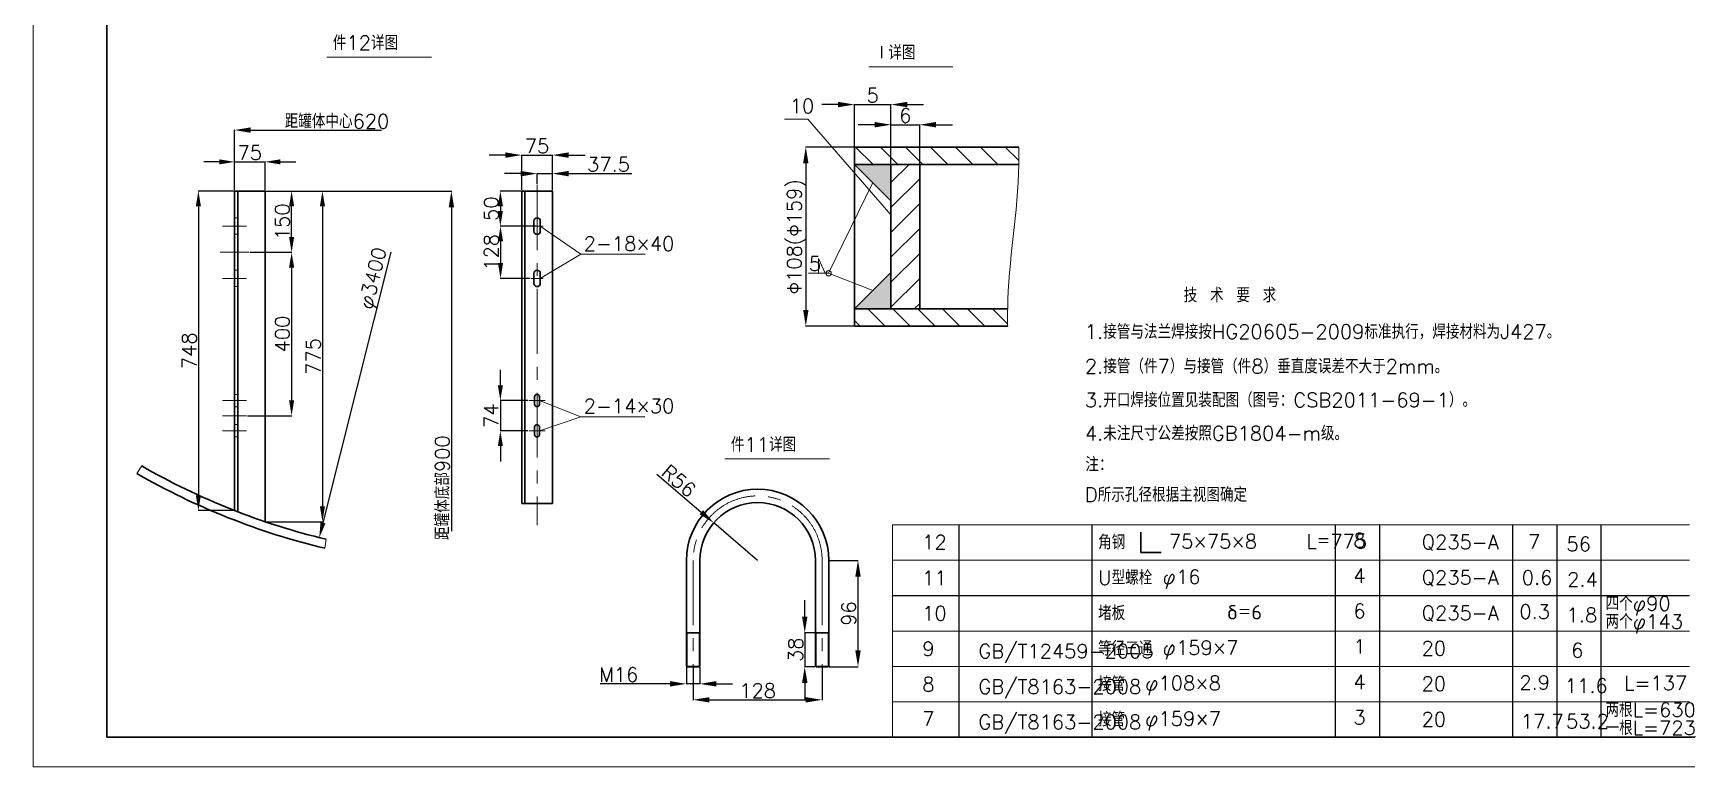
# Model space of a CAD drawing. Header units: millimetres. Extents: x 88585 to 143430, y -18275 to 16697.
# Drawn here: x 117635 to 125734, y -1519 to 2079 of the extents above; entities that cross this region are included whole.
import ezdxf
from ezdxf.enums import TextEntityAlignment as Align

# ---------------------------------------------------------------- set-up
doc = ezdxf.new("R2010")
doc.units = ezdxf.units.MM
doc.header["$PDMODE"] = 35
doc.linetypes.add('CENTER', pattern=[50.8, 31.75, -6.35, 6.35, -6.35])
doc.linetypes.add('CENTERX2', pattern=[4, 2.5, -0.5, 0.5, -0.5])
doc.layers.get('Defpoints').update_dxf_attribs({"lineweight": 15})
doc.layers.add('1-THINLINE', color=7, linetype='Continuous')
for name, color, linetype, lineweight in [('Layer4', 7, 'Continuous', 15), ('中心线', 1, 'CENTERX2', 15), ('图层1', 3, 'Continuous', 15), ('图层2', 1, 'CENTER', 15), ('粗实线', 250, 'Continuous', 30)]:
    doc.layers.add(name, color=color, linetype=linetype, lineweight=lineweight)
doc.styles.get("Standard").update_dxf_attribs({"font": 'txt.shx', "height": 70, "bigfont": 'hzj.shx'})
doc.dimstyles.new('ISO-25', dxfattribs={"dimtxt": 2.5, "dimasz": 80, "dimexe": 1.25, "dimexo": 10.625, "dimgap": 20, "dimtad": 1, "dimtxsty": 'Standard', "dimcen": 2.5, "dimadec": 0, "dimazin": 0, "dimtfac": 1, "dimtmove": 0, "dimatfit": 3, "dimfxl": 0, "dimarcsym": 0})
doc.dimstyles.new('ISO-25$0', dxfattribs={"dimscale": 0.5, "dimtxt": 400, "dimasz": 3, "dimexe": 0.5, "dimexo": 0.625, "dimgap": 3, "dimtad": 1, "dimzin": 9, "dimdsep": 46, "dimtxsty": 'Standard', "dimcen": 2.5, "dimadec": 0, "dimazin": 0, "dimtfac": 1, "dimtmove": 0, "dimatfit": 3, "dimfxl": 0, "dimtolj": 1, "dimtzin": 0, "dimarcsym": 0})

# ---------------------------------------------------------------- blocks, each defined once
blk = doc.blocks.new('*D159')
at = {"layer": 'Defpoints', "color": 0}
for p in [(121657.1, 1521.4), (121418.9, 644.1), (121657.1, 644.1)]:
    blk.add_point(p, dxfattribs=at)
at = {"layer": '图层1', "color": 0, "lineweight": -2}
for p, q in [((121652.1, 1521.4), (121417.7, 1521.4)), ((121418.9, 1441.4), (121418.9, 724.1)), ((121652.1, 644.1), (121417.7, 644.1))]:
    blk.add_line(p, q, dxfattribs=at)
at = {"layer": '图层1', "color": 0}
for points in [[(121405.6, 1441.4), (121432.2, 1441.4), (121418.9, 1521.4)], [(121405.6, 724.1), (121432.2, 724.1), (121418.9, 644.1)]]:
    blk.add_solid(points, dxfattribs=at)
at = {"layer": '图层1', "color": 0, "insert": (121373.9, 1082.8), "char_height": 70, "attachment_point": 5, "rotation": 90}
blk.add_mtext('Φ108(Φ159)', dxfattribs=at)
blk = doc.blocks.new('*D160')
at = {"layer": 'Defpoints', "color": 0}
for p in [(121836.1, 1729.4), (121657.1, 1436.4), (121836.1, 1436.4)]:
    blk.add_point(p, dxfattribs=at)
at = {"layer": '图层1', "color": 0, "lineweight": -2}
for p, q in [((121577.1, 1729.4), (121497.1, 1729.4)), ((121657.1, 1441.4), (121657.1, 1730.7)), ((121657.1, 1729.4), (121836.1, 1729.4)), ((121836.1, 1441.4), (121836.1, 1730.7)), ((121916.1, 1729.4), (121996.1, 1729.4))]:
    blk.add_line(p, q, dxfattribs=at)
at = {"layer": '图层1', "color": 0}
for points in [[(121577.1, 1742.8), (121577.1, 1716.1), (121657.1, 1729.4)], [(121916.1, 1742.8), (121916.1, 1716.1), (121836.1, 1729.4)]]:
    blk.add_solid(points, dxfattribs=at)
at = {"layer": '图层1', "color": 0, "insert": (121746.6, 1774.4), "char_height": 70, "attachment_point": 5}
blk.add_mtext('5', dxfattribs=at)
blk = doc.blocks.new('*D161')
at = {"layer": 'Defpoints', "color": 0}
for p in [(121976.8, 1630.7), (121836.1, 1436.4), (121976.8, 1436.4)]:
    blk.add_point(p, dxfattribs=at)
at = {"layer": '图层1', "color": 0, "lineweight": -2}
for p, q in [((121756.1, 1630.7), (121676.1, 1630.7)), ((121836.1, 1441.4), (121836.1, 1632)), ((121836.1, 1630.7), (121976.8, 1630.7)), ((121976.8, 1441.4), (121976.8, 1632)), ((122056.8, 1630.7), (122136.8, 1630.7))]:
    blk.add_line(p, q, dxfattribs=at)
at = {"layer": '图层1', "color": 0}
for points in [[(121756.1, 1644), (121756.1, 1617.4), (121836.1, 1630.7)], [(122056.8, 1644), (122056.8, 1617.4), (121976.8, 1630.7)]]:
    blk.add_solid(points, dxfattribs=at)
at = {"layer": '图层1', "color": 0, "insert": (121906.4, 1675.7), "char_height": 70, "attachment_point": 5}
blk.add_mtext('6', dxfattribs=at)
blk = doc.blocks.new('*D163')
at = {"layer": 'Defpoints', "color": 0}
for p in [(120834.5, -1020.2), (120900.1, -1020.2), (120900.1, -1107.3)]:
    blk.add_point(p, dxfattribs=at)
at = {"layer": '图层1', "color": 0, "lineweight": -2}
for p, q in [((120834.5, -1025.2), (120834.5, -1108.5)), ((120900.1, -1025.2), (120900.1, -1108.5)), ((120754.5, -1107.3), (120411.3, -1107.3)), ((120900.1, -1107.3), (120834.5, -1107.3)), ((120980.1, -1107.3), (121060.1, -1107.3))]:
    blk.add_line(p, q, dxfattribs=at)
at = {"layer": '图层1', "color": 0}
for points in [[(120754.5, -1094), (120754.5, -1120.6), (120834.5, -1107.3)], [(120980.1, -1094), (120980.1, -1120.6), (120900.1, -1107.3)]]:
    blk.add_solid(points, dxfattribs=at)
at = {"layer": '图层1', "color": 0, "insert": (120503, -1062.3), "char_height": 70, "attachment_point": 5}
blk.add_mtext('M16', dxfattribs=at)
blk = doc.blocks.new('*D164')
at = {"layer": 'Defpoints', "color": 0}
for p in [(120867.3, -1023.2), (121498.8, -1023.2), (121498.8, -1185.6)]:
    blk.add_point(p, dxfattribs=at)
at = {"layer": '图层1', "color": 0, "lineweight": -2}
for p, q in [((120867.3, -1028.2), (120867.3, -1186.9)), ((121498.8, -1028.2), (121498.8, -1186.9)), ((120947.3, -1185.6), (121418.8, -1185.6))]:
    blk.add_line(p, q, dxfattribs=at)
at = {"layer": '图层1', "color": 0}
for points in [[(120947.3, -1172.3), (120947.3, -1198.9), (120867.3, -1185.6)], [(121418.8, -1172.3), (121418.8, -1198.9), (121498.8, -1185.6)]]:
    blk.add_solid(points, dxfattribs=at)
at = {"layer": '图层1', "color": 0, "insert": (121183.1, -1140.6), "char_height": 70, "attachment_point": 5}
blk.add_mtext('128', dxfattribs=at)
blk = doc.blocks.new('*D165')
at = {"layer": 'Defpoints', "color": 0}
for p in [(120968, -318.9), (121183.1, -502.7)]:
    blk.add_point(p, dxfattribs=at)
at = {"layer": '图层1', "color": 0, "lineweight": -2}
for p, q in [((120689.2, -80.7), (120907.2, -266.9)), ((121183.1, -502.7), (120968, -318.9))]:
    blk.add_line(p, q, dxfattribs=at)
at = {"layer": '图层1', "color": 0}
blk.add_solid([(120915.8, -256.8), (120898.5, -277), (120968, -318.9)], dxfattribs=at)
at = {"layer": '图层1', "color": 0, "insert": (120797, -113.6), "char_height": 70, "attachment_point": 5, "rotation": 319.48203}
blk.add_mtext('R56', dxfattribs=at)
blk = doc.blocks.new('*D166')
at = {"layer": 'Defpoints', "color": 0}
for p in [(121466, -858), (121413.8, -1023.2), (121469, -1023.2)]:
    blk.add_point(p, dxfattribs=at)
at = {"layer": '图层1', "color": 0, "lineweight": -2}
for p, q in [((121413.8, -778), (121413.8, -698)), ((121461, -858), (121412.6, -858)), ((121413.8, -858), (121413.8, -1023.2)), ((121464, -1023.2), (121412.6, -1023.2)), ((121413.8, -1103.2), (121413.8, -1183.2))]:
    blk.add_line(p, q, dxfattribs=at)
at = {"layer": '图层1', "color": 0}
for points in [[(121400.5, -778), (121427.2, -778), (121413.8, -858)], [(121400.5, -1103.2), (121427.2, -1103.2), (121413.8, -1023.2)]]:
    blk.add_solid(points, dxfattribs=at)
at = {"layer": '图层1', "color": 0, "insert": (121368.8, -940.6), "char_height": 70, "attachment_point": 5, "rotation": 90}
blk.add_mtext('38', dxfattribs=at)
blk = doc.blocks.new('*D167')
at = {"layer": 'Defpoints', "color": 0}
for p in [(121531.6, -502.7), (121528.6, -1023.2), (121674.5, -1023.2)]:
    blk.add_point(p, dxfattribs=at)
at = {"layer": '图层1', "color": 0, "lineweight": -2}
for p, q in [((121536.6, -502.7), (121675.8, -502.7)), ((121674.5, -582.7), (121674.5, -943.2)), ((121533.6, -1023.2), (121675.8, -1023.2))]:
    blk.add_line(p, q, dxfattribs=at)
at = {"layer": '图层1', "color": 0}
for points in [[(121661.2, -582.7), (121687.9, -582.7), (121674.5, -502.7)], [(121661.2, -943.2), (121687.9, -943.2), (121674.5, -1023.2)]]:
    blk.add_solid(points, dxfattribs=at)
at = {"layer": '图层1', "color": 0, "insert": (121629.5, -763), "char_height": 70, "attachment_point": 5, "rotation": 90}
blk.add_mtext('96', dxfattribs=at)
blk = doc.blocks.new('*D189')
at = {"layer": 'Defpoints', "color": 0}
for p in [(118771, 1305.9), (118771, -313.3), (119051.7, -313.3)]:
    blk.add_point(p, dxfattribs=at)
at = {"layer": '图层1', "color": 0, "lineweight": -2}
for p, q in [((118776, 1305.9), (119053, 1305.9)), ((119051.7, 1230.9), (119051.7, -238.3)), ((118776, -313.3), (119053, -313.3))]:
    blk.add_line(p, q, dxfattribs=at)
at = {"layer": '图层1', "color": 0}
for points in [[(119039.2, 1230.9), (119064.2, 1230.9), (119051.7, 1305.9)], [(119039.2, -238.3), (119064.2, -238.3), (119051.7, -313.3)]]:
    blk.add_solid(points, dxfattribs=at)
at = {"layer": '图层1', "color": 0, "insert": (119006.7, 496.3), "char_height": 70, "attachment_point": 5, "rotation": 90}
blk.add_mtext('775', dxfattribs=at)
blk = doc.blocks.new('*D190')
at = {"layer": 'Defpoints', "color": 0}
for p in [(118771, 1448.8), (118621, 1305.9), (118771, 1305.9)]:
    blk.add_point(p, dxfattribs=at)
at = {"layer": '图层1', "color": 0, "lineweight": -2}
for p, q in [((118546, 1448.8), (118471, 1448.8)), ((118621, 1310.9), (118621, 1450.1)), ((118621, 1448.8), (118771, 1448.8)), ((118771, 1310.9), (118771, 1450.1)), ((118846, 1448.8), (118921, 1448.8))]:
    blk.add_line(p, q, dxfattribs=at)
at = {"layer": '图层1', "color": 0}
for points in [[(118546, 1461.3), (118546, 1436.3), (118621, 1448.8)], [(118846, 1461.3), (118846, 1436.3), (118771, 1448.8)]]:
    blk.add_solid(points, dxfattribs=at)
at = {"layer": '图层1', "color": 0, "insert": (118696, 1493.8), "char_height": 70, "attachment_point": 5}
blk.add_mtext('75', dxfattribs=at)
blk = doc.blocks.new('*D191')
at = {"layer": 'Defpoints', "color": 0}
for p in [(118621, 1305.9), (118444.1, -258.5), (118621, -258.5)]:
    blk.add_point(p, dxfattribs=at)
at = {"layer": '图层1', "color": 0, "lineweight": -2}
for p, q in [((118616, 1305.9), (118442.9, 1305.9)), ((118444.1, 1230.9), (118444.1, -183.5)), ((118616, -258.5), (118442.9, -258.5))]:
    blk.add_line(p, q, dxfattribs=at)
at = {"layer": '图层1', "color": 0}
for points in [[(118431.6, 1230.9), (118456.6, 1230.9), (118444.1, 1305.9)], [(118431.6, -183.5), (118456.6, -183.5), (118444.1, -258.5)]]:
    blk.add_solid(points, dxfattribs=at)
at = {"layer": '图层1', "color": 0, "insert": (118399.1, 523.7), "char_height": 70, "attachment_point": 5, "rotation": 90}
blk.add_mtext('748', dxfattribs=at)
blk = doc.blocks.new('*D192')
at = {"layer": 'Defpoints', "color": 0}
for p in [(120687.7, 6205.1), (119036.2, -391.3)]:
    blk.add_point(p, dxfattribs=at)
at = {"layer": '图层1', "color": 0, "lineweight": -2}
blk.add_line((119386.3, 1007), (119054.4, -318.5), dxfattribs=at)
at = {"layer": '图层1', "color": 0}
blk.add_solid([(119042.3, -315.5), (119066.5, -321.5), (119036.2, -391.3)], dxfattribs=at)
at = {"layer": '图层1', "color": 0, "insert": (119307.4, 877.1), "char_height": 70, "attachment_point": 5, "rotation": 75.94415}
blk.add_mtext('φ3400', dxfattribs=at)
blk = doc.blocks.new('*D193')
at = {"layer": 'Defpoints', "color": 0}
for p in [(120073.3, 1133.9), (119923.8, 877.9), (120073.3, 877.9)]:
    blk.add_point(p, dxfattribs=at)
at = {"layer": '图层1', "color": 0, "lineweight": -2}
for p, q in [((120068.3, 1133.9), (119922.5, 1133.9)), ((119923.8, 1058.9), (119923.8, 952.9)), ((120068.3, 877.9), (119922.5, 877.9))]:
    blk.add_line(p, q, dxfattribs=at)
at = {"layer": '图层1', "color": 0}
for points in [[(119911.3, 1058.9), (119936.3, 1058.9), (119923.8, 1133.9)], [(119911.3, 952.9), (119936.3, 952.9), (119923.8, 877.9)]]:
    blk.add_solid(points, dxfattribs=at)
at = {"layer": '图层1', "color": 0, "insert": (119878.8, 1005.9), "char_height": 70, "attachment_point": 5, "rotation": 90}
blk.add_mtext('128', dxfattribs=at)
blk = doc.blocks.new('*D194')
at = {"layer": 'Defpoints', "color": 0}
for p in [(120063.2, 279.9), (119923, 131.9), (120063.2, 131.9)]:
    blk.add_point(p, dxfattribs=at)
at = {"layer": '图层1', "color": 0, "lineweight": -2}
for p, q in [((119923, 354.9), (119923, 429.9)), ((120058.2, 279.9), (119921.8, 279.9)), ((119923, 279.9), (119923, 131.9)), ((120058.2, 131.9), (119921.8, 131.9)), ((119923, 56.9), (119923, -18.1))]:
    blk.add_line(p, q, dxfattribs=at)
at = {"layer": '图层1', "color": 0}
for points in [[(119910.5, 354.9), (119935.5, 354.9), (119923, 279.9)], [(119910.5, 56.9), (119935.5, 56.9), (119923, 131.9)]]:
    blk.add_solid(points, dxfattribs=at)
at = {"layer": '图层1', "color": 0, "insert": (119878, 205.9), "char_height": 70, "attachment_point": 5, "rotation": 90}
blk.add_mtext('74', dxfattribs=at)
blk = doc.blocks.new('*D195')
at = {"layer": 'Defpoints', "color": 0}
for p in [(120027.7, 1305.9), (119923.2, 1133.9), (120102.7, 1133.9)]:
    blk.add_point(p, dxfattribs=at)
at = {"layer": '图层1', "color": 0, "lineweight": -2}
for p, q in [((120022.7, 1305.9), (119921.9, 1305.9)), ((119923.2, 1230.9), (119923.2, 1208.9)), ((120097.7, 1133.9), (119921.9, 1133.9))]:
    blk.add_line(p, q, dxfattribs=at)
at = {"layer": '图层1', "color": 0}
for points in [[(119910.7, 1230.9), (119935.7, 1230.9), (119923.2, 1305.9)], [(119910.7, 1208.9), (119935.7, 1208.9), (119923.2, 1133.9)]]:
    blk.add_solid(points, dxfattribs=at)
at = {"layer": '图层1', "color": 0, "insert": (119878.2, 1219.9), "char_height": 70, "attachment_point": 5, "rotation": 90}
blk.add_mtext('50', dxfattribs=at)
blk = doc.blocks.new('*D196')
at = {"layer": 'Defpoints', "color": 0}
for p in [(118771, 1305.9), (118900.8, 1305.9), (118690.8, 1005.9)]:
    blk.add_point(p, dxfattribs=at)
at = {"layer": '图层1', "color": 0, "lineweight": -2}
for p, q in [((118776, 1305.9), (118902, 1305.9)), ((118900.8, 1080.9), (118900.8, 1230.9)), ((118695.8, 1005.9), (118902, 1005.9))]:
    blk.add_line(p, q, dxfattribs=at)
at = {"layer": '图层1', "color": 0}
for points in [[(118888.3, 1230.9), (118913.3, 1230.9), (118900.8, 1305.9)], [(118888.3, 1080.9), (118913.3, 1080.9), (118900.8, 1005.9)]]:
    blk.add_solid(points, dxfattribs=at)
at = {"layer": '图层1', "color": 0, "insert": (118855.8, 1155.9), "char_height": 70, "attachment_point": 5, "rotation": 90}
blk.add_mtext('150', dxfattribs=at)
blk = doc.blocks.new('*D197')
at = {"layer": 'Defpoints', "color": 0}
for p in [(118771, 1005.9), (118679.8, 205.9), (118900.8, 205.9)]:
    blk.add_point(p, dxfattribs=at)
at = {"layer": '图层1', "color": 0, "lineweight": -2}
for p, q in [((118776, 1005.9), (118902, 1005.9)), ((118900.8, 930.9), (118900.8, 280.9)), ((118684.8, 205.9), (118902, 205.9))]:
    blk.add_line(p, q, dxfattribs=at)
at = {"layer": '图层1', "color": 0}
for points in [[(118888.3, 930.9), (118913.3, 930.9), (118900.8, 1005.9)], [(118888.3, 280.9), (118913.3, 280.9), (118900.8, 205.9)]]:
    blk.add_solid(points, dxfattribs=at)
at = {"layer": '图层1', "color": 0, "insert": (118855.8, 605.9), "char_height": 70, "attachment_point": 5, "rotation": 90}
blk.add_mtext('400', dxfattribs=at)
blk = doc.blocks.new('*D198')
at = {"layer": 'Defpoints', "color": 0}
for p in [(119545.2, 1604.4), (118621, 1305.9), (119545.2, 1305.9)]:
    blk.add_point(p, dxfattribs=at)
at = {"layer": '图层1', "color": 0, "lineweight": -2}
for p, q in [((118621, 1310.9), (118621, 1605.7)), ((118701, 1604.4), (119341.2, 1604.4))]:
    blk.add_line(p, q, dxfattribs=at)
at = {"layer": '图层1', "color": 0}
blk.add_solid([(118701, 1617.8), (118701, 1591.1), (118621, 1604.4)], dxfattribs=at)
at = {"layer": '图层1', "color": 0, "insert": (119123.1, 1647.8), "char_height": 70, "attachment_point": 5}
blk.add_mtext('距罐体中心620', dxfattribs=at)
blk = doc.blocks.new('_None')
blk = doc.blocks.new('*D201')
at = {"layer": 'Defpoints', "color": 0}
for p in [(120177.7, 1391.2), (120102.7, 1334.5), (120177.7, 1305.9)]:
    blk.add_point(p, dxfattribs=at)
at = {"layer": '图层1', "color": 0, "lineweight": -2}
for p, q in [((120022.7, 1391.2), (119942.7, 1391.2)), ((120102.7, 1339.5), (120102.7, 1392.4)), ((120102.7, 1391.2), (120177.7, 1391.2)), ((120177.7, 1310.9), (120177.7, 1392.4)), ((120257.7, 1391.2), (120567.7, 1391.2))]:
    blk.add_line(p, q, dxfattribs=at)
at = {"layer": '图层1', "color": 0}
for points in [[(120022.7, 1404.5), (120022.7, 1377.8), (120102.7, 1391.2)], [(120257.7, 1404.5), (120257.7, 1377.8), (120177.7, 1391.2)]]:
    blk.add_solid(points, dxfattribs=at)
at = {"layer": '图层1', "color": 0, "insert": (120452.7, 1436.2), "char_height": 70, "attachment_point": 5}
blk.add_mtext('37.5', dxfattribs=at)
blk = doc.blocks.new('*D202')
at = {"layer": 'Defpoints', "color": 0}
for p in [(120177.7, 1481.9), (120027.7, 1305.9), (120177.7, 1305.9)]:
    blk.add_point(p, dxfattribs=at)
at = {"layer": '图层1', "color": 0, "lineweight": -2}
for p, q in [((119947.7, 1481.9), (119867.7, 1481.9)), ((120027.7, 1310.9), (120027.7, 1483.1)), ((120027.7, 1481.9), (120177.7, 1481.9)), ((120177.7, 1310.9), (120177.7, 1483.1)), ((120257.7, 1481.9), (120337.7, 1481.9))]:
    blk.add_line(p, q, dxfattribs=at)
at = {"layer": '图层1', "color": 0}
for points in [[(119947.7, 1495.2), (119947.7, 1468.6), (120027.7, 1481.9)], [(120257.7, 1495.2), (120257.7, 1468.6), (120177.7, 1481.9)]]:
    blk.add_solid(points, dxfattribs=at)
at = {"layer": '图层1', "color": 0, "insert": (120102.7, 1526.9), "char_height": 70, "attachment_point": 5}
blk.add_mtext('75', dxfattribs=at)
blk = doc.blocks.new('*D298')
at = {"layer": 'Defpoints', "color": 0}
for p in [(118771, 1305.9), (119606, -1519), (119683.3, -1519)]:
    blk.add_point(p, dxfattribs=at)
at = {"layer": '图层1', "color": 0, "lineweight": -2}
for p, q in [((118776, 1305.9), (119684.6, 1305.9)), ((119683.3, 1225.9), (119683.3, -358.9))]:
    blk.add_line(p, q, dxfattribs=at)
at = {"layer": '图层1', "color": 0}
blk.add_solid([(119670, 1225.9), (119696.7, 1225.9), (119683.3, 1305.9)], dxfattribs=at)
at = {"layer": '图层1', "color": 0, "insert": (119639.6, -146.5), "char_height": 70, "attachment_point": 5, "rotation": 90}
blk.add_mtext('距罐体底部900', dxfattribs=at)

msp = doc.modelspace()

# ---------------------------------------------------------------- hatches: boundary and pattern name
at = {"layer": '图层1'}
h = msp.add_hatch(dxfattribs=at)
h.set_pattern_fill('ANSI31', color=0, scale=27.2, angle=90, style=0)
h.set_pattern_definition([(135, (-18859.14, -41886.4), (-61.06574, -61.06574), [])])
edge = h.paths.add_edge_path()
edge.add_line((121657.069, 1521.434), (121657.069, 1436.434))
edge.add_line((121657.069, 1436.434), (122462.121, 1436.434))
edge.add_spline(control_points=[(122462.121, 1436.434), (122462.541, 1464.751), (122462.331, 1493.093), (122462.121, 1521.434)], knot_values=[0, 0, 0, 0, 100, 100, 100, 100], degree=3, periodic=0)
edge.add_line((122462.121, 1521.434), (121657.069, 1521.434))
edge = h.paths.add_edge_path()
edge.add_line((121657.069, 644.12), (122407.644, 644.12))
edge.add_spline(control_points=[(122407.644, 644.12), (122407.433, 672.462), (122407.223, 700.803), (122407.644, 729.12)], knot_values=[934.5984894, 934.5984894, 934.5984894, 934.5984894, 1034.5984894, 1034.5984894, 1034.5984894, 1034.5984894], degree=3, periodic=0)
edge.add_line((122407.644, 729.12), (121657.069, 729.12))
edge.add_line((121657.069, 729.12), (121657.069, 644.12))
h = msp.add_hatch(color=0, dxfattribs=at)
h.paths.add_polyline_path([(121836.085, 1257.934), (121836.085, 1436.434), (121657.585, 1436.434)])
h.paths.add_polyline_path([(121657.585, 729.12), (121836.085, 729.12), (121836.085, 907.62)])
h = msp.add_hatch(dxfattribs=at)
h.set_pattern_fill('ANSI31', color=0, scale=27.2, style=0)
h.set_pattern_definition([(45, (-18859.14, -41886.4), (-61.06574, 61.06574), [])])
h.paths.add_polyline_path([(121836.085, 729.12), (121976.751, 729.12), (121976.751, 1436.434), (121836.085, 1436.434)])

# ---------------------------------------------------------------- linework, layer by layer
at = {"layer": '1-THINLINE'}
for p, q in [((122168.677, -328.158), (122168.677, -1369.17)), ((122819.31, -328.158), (122819.31, -1369.17)), ((124012.136, -328.158), (124012.136, -1369.17)), ((124229.013, -328.158), (124229.013, -1369.17)), ((124879.646, -328.158), (124879.646, -1369.17)), ((125096.523, -328.158), (125096.523, -1369.17)), ((125313.401, -328.158), (125313.401, -1369.17))]:
    msp.add_line(p, q, dxfattribs=at)
at = {"layer": 'Layer4'}
for p, q in [((119585.952, 1962.156), (119072.867, 1962.156)), ((122139.076, 1913.864), (121727.279, 1913.864)), ((121429.369, 1657.396), (121314.816, 1657.396)), ((121429.369, 1657.396), (121836.085, 1189.684)), ((120631.477, 996.078), (120316.514, 996.078)), ((120631.41, 200.857), (120316.514, 200.857)), ((121535.52, -5.636), (121022.434, -5.636)), ((121843.361, -328.158), (125747.156, -328.158)), ((121843.361, -501.66), (125747.156, -501.66)), ((121843.361, -675.162), (125747.156, -675.162)), ((121843.361, -677.029), (125747.156, -677.029)), ((121843.361, -677.029), (125747.156, -677.029)), ((121843.361, -848.664), (125747.156, -848.664)), ((121843.361, -1022.166), (125747.156, -1022.166)), ((121843.361, -1195.668), (125747.156, -1195.668)), ((121843.361, -1195.668), (125747.156, -1195.668))]:
    msp.add_line(p, q, dxfattribs=at)
at = {"layer": 'Layer4', "color": 7}
msp.add_line((122884.427, -677.029), (125747.156, -677.029), dxfattribs=at)
at = {"layer": '图层1', "color": 7}
for p, q in [((117634.545, -1513.755), (117634.545, 7077.084)), ((129795.536, -1513.755), (117634.545, -1513.755))]:
    msp.add_line(p, q, dxfattribs=at)
at = {"layer": '图层1', "color": 0}
for p, q in [((121657.585, 1436.434), (121836.085, 1257.934)), ((121746.835, 1347.184), (121530.72, 903.265)), ((120118.737, 1133.936), (120316.514, 996.078)), ((118690.85, 1005.936), (118551.061, 1005.936)), ((120316.514, 996.078), (120118.737, 877.936)), ((121481.706, 903.265), (121481.706, 975.974)), ((121481.706, 975.974), (121514.12, 903.265)), ((121530.72, 903.265), (121432.692, 903.265)), ((121530.72, 903.265), (121746.835, 818.37)), ((121657.585, 729.12), (121836.085, 907.62)), ((120114.737, 279.936), (120316.514, 200.857)), ((118679.779, 205.936), (118562.131, 205.936)), ((120316.514, 200.857), (120114.737, 131.936)), ((118166.515, -40.178), (118143.066, -77.449)), ((119069.956, -399.533), (119063.557, -443.243)), ((121843.361, -328.158), (121843.361, -1369.17)), ((120837.52, -1023.221), (120837.52, -858.01)), ((120897.127, -1023.221), (120897.127, -858.01)), ((121468.99, -1023.221), (121468.99, -858.01)), ((121528.597, -1023.221), (121528.597, -858.01)), ((120834.52, -1020.221), (120900.127, -1020.221)), ((121531.597, -1020.221), (121465.99, -1020.221))]:
    msp.add_line(p, q, dxfattribs=at)
msp.add_circle((121530.72, 903.265), 12.912, dxfattribs=at)
msp.add_spline([(122462.121, 1521.434), (122462.121, 1436.434), (122407.644, 729.12), (122407.644, 644.12)], degree=3, dxfattribs=at)
at = {"layer": '图层2', "ltscale": 10}
for p, q in [((120102.737, 1334.54), (120102.737, -329.829)), ((118636.955, 1173.936), (118620.955, 1173.936)), ((118679.779, 1133.936), (118562.131, 1133.936)), ((118636.955, 1093.936), (118620.955, 1093.936)), ((120132.149, 1133.936), (120073.325, 1133.936)), ((118636.955, 917.936), (118620.955, 917.936)), ((118679.779, 877.936), (118562.131, 877.936)), ((118636.955, 837.936), (118620.955, 837.936)), ((120132.149, 877.936), (120073.325, 877.936)), ((118679.779, 279.936), (118562.131, 279.936)), ((118636.955, 309.936), (118620.955, 309.936)), ((118636.955, 249.936), (118620.955, 249.936)), ((120142.261, 279.936), (120063.213, 279.936)), ((118679.779, 131.936), (118562.131, 131.936)), ((118636.955, 161.936), (118620.955, 161.936)), ((118636.955, 101.936), (118620.955, 101.936)), ((120142.261, 131.936), (120063.213, 131.936)), ((120867.324, -502.685), (120867.324, -1023.221)), ((121498.794, -502.685), (121498.794, -1023.221))]:
    msp.add_line(p, q, dxfattribs=at)
msp.add_arc((121183.059, -502.685), 315.735, 0, 180, dxfattribs=at)
at = {"layer": '粗实线', "color": 7}
for p, q in [((117996.008, 6932.499), (117996.008, -1369.17)), ((121657.069, 1521.434), (122462.121, 1521.434)), ((121657.069, 1521.434), (121657.069, 644.12)), ((121657.069, 1436.434), (122462.121, 1436.434)), ((121836.085, 1436.434), (121836.085, 729.12)), ((121976.751, 1436.434), (121976.751, 729.12)), ((118620.955, 1305.936), (118620.955, 1262.112)), ((118620.955, 1305.936), (118770.955, 1305.936)), ((118636.955, 1305.936), (118636.955, 1251.499)), ((118770.955, 1305.936), (118770.955, -313.269)), ((120027.737, 1305.936), (120027.737, 1262.112)), ((120027.737, 1305.936), (120177.737, 1305.936)), ((120043.737, 1305.936), (120043.737, 1251.499)), ((120177.737, 1305.936), (120177.737, -224.093)), ((118620.955, 751.76), (118620.955, 1262.112)), ((118636.955, 1251.499), (118636.955, 762.373)), ((120027.737, 751.76), (120027.737, 1262.112)), ((120043.737, 1251.499), (120043.737, 762.373)), ((120086.737, 1157.936), (120086.737, 1109.936)), ((120118.737, 1109.936), (120118.737, 1157.936)), ((120086.737, 901.936), (120086.737, 853.936)), ((120118.737, 853.936), (120118.737, 901.936)), ((118620.955, 751.76), (118620.955, -258.489)), ((118636.955, 762.373), (118636.955, -264.716)), ((120027.737, 751.76), (120027.737, -224.093)), ((120043.737, 762.373), (120043.737, -224.093)), ((121657.069, 729.12), (122407.644, 729.12)), ((121657.069, 644.12), (122407.644, 644.12)), ((120090.737, 297.936), (120090.737, 261.936)), ((120114.737, 261.936), (120114.737, 297.936)), ((120090.737, 149.936), (120090.737, 113.936)), ((120114.737, 113.936), (120114.737, 149.936)), ((120027.737, -224.093), (120177.737, -224.093)), ((123060.031, -364.433), (123060.031, -464.433)), ((123060.031, -464.433), (123160.031, -464.433)), ((120834.52, -502.685), (120834.52, -1020.221)), ((120900.127, -502.685), (120900.127, -1020.221)), ((121465.99, -502.685), (121465.99, -1020.221)), ((121531.597, -502.685), (121531.597, -1020.221)), ((120834.52, -858.01), (120900.127, -858.01)), ((121531.597, -858.01), (121465.99, -858.01)), ((120834.52, -1020.221), (120837.52, -1023.221)), ((120837.52, -1023.221), (120897.127, -1023.221)), ((120900.127, -1020.221), (120897.127, -1023.221)), ((121465.99, -1020.221), (121468.99, -1023.221)), ((121468.99, -1023.221), (121528.597, -1023.221)), ((121528.597, -1023.221), (121468.99, -1023.221)), ((121531.597, -1020.221), (121528.597, -1023.221)), ((117996.008, -1369.17), (129650.951, -1369.17))]:
    msp.add_line(p, q, dxfattribs=at)
for centre, radius, start, end in [((120102.737, 1157.936), 16, 0, 180), ((120102.737, 1109.936), 16, 180, 0), ((120102.737, 901.936), 16, 0, 180), ((120102.737, 853.936), 16, 180, 0), ((120102.737, 297.936), 12, 0, 180), ((120102.737, 261.936), 12, 180, 0), ((120102.737, 149.936), 12, 0, 180), ((120102.737, 113.936), 12, 180, 0), ((119861.955, 2906.936), 3444, 240.0597456, 256.5955835), ((119861.955, 2906.936), 3400, 240.0886858, 256.5297277), ((121183.059, -502.685), 348.539, 0, 180), ((121183.059, -502.685), 282.932, 0, 180)]:
    msp.add_arc(centre, radius, start, end, dxfattribs=at)

# ---------------------------------------------------------------- texts
at = {"layer": '1-THINLINE'}
for s, p in [('12', (121989.198, -448.428)), ('角钢', (122850.547, -448.63)), ('75×75×8   L＝775', (123197.209, -444.766)), ('8', (124100.596, -438.998)), ('Q235-A', (124434.835, -448.082)), ('7', (124956.091, -446.407)), ('56', (125144.324, -457.789)), ('11', (121989.198, -623.759)), ('U型螺栓', (122850.547, -622.132)), ('φ16', (123165.978, -618.268)), ('4', (124100.596, -612.5)), ('Q235-A', (124434.835, -621.584)), ('0.6', (124925.478, -621.777)), ('2.4', (125147.792, -631.291)), ('10', (121989.198, -797.261)), ('堵板', (122850.547, -795.634)), ('δ＝6', (123481.407, -791.77)), ('6', (124100.596, -786.002)), ('Q235-A', (124434.835, -795.086)), ('四个φ90', (125335.699, -748.996)), ('1.8', (125144.953, -804.793)), ('两个φ143', (125335.699, -837.22)), ('1', (124100.596, -959.504)), ('9', (121989.198, -970.763)), ('GB/T12459-2005', (122264.15, -982.309)), ('等径三通', (122850.547, -969.136)), ('φ159×7', (123165.978, -965.272)), ('20', (124434.835, -968.588)), ('6', (125167.554, -978.295)), ('8', (121989.198, -1144.265)), ('GB/T8163-2008', (122264.15, -1155.811)), ('接管', (122850.547, -1142.638)), ('φ108×8', (123080.527, -1138.774)), ('4', (124100.596, -1133.006)), ('20', (124434.835, -1142.09)), ('11.6', (125136.444, -1151.797)), ('L=137', (125426.659, -1138.582)), ('两根L=630', (125335.699, -1269.502)), ('7', (121989.198, -1313.446)), ('GB/T8163-2008', (122264.15, -1329.313)), ('接管', (122850.547, -1316.14)), ('φ159×7', (123080.527, -1312.276)), ('3', (124100.596, -1306.508)), ('20', (124434.835, -1315.592)), ('17.7', (124920.933, -1325.299)), ('53.2', (125142.122, -1325.299)), ('一根L=723', (125335.699, -1357.726))]:
    msp.add_text(s, height=70, dxfattribs=at).set_placement(p)
for s, p in [('0.3', (124988.693, -788.758)), ('2.9', (124988.693, -1135.762))]:
    msp.add_text(s, height=70, dxfattribs=at).set_placement(p, align=Align.CENTER)
at = {"layer": '中心线', "color": 7}
for s, p in [('件12详图', (119102.653, 1996.994)), ('Ⅰ详图', (121757.065, 1948.701)), ('10', (121340.134, 1687.008)), ('2-18×40', (120331.407, 1013.497)), ('5', (121434.051, 914.886)), ('技 术 要 求', (123269.866, 760.711)), ('1.接管与法兰焊接按HG20605-2009标准执行，焊接材料为J427。', (122785.724, 581.967)), ('2.接管（件7）与接管（件8）垂直度误差不大于2mm。', (122785.724, 412.723)), ('3.开口焊接位置见装配图（图号：CSB2011-69-1）。', (122785.724, 247.482)), ('2-14×30', (120331.407, 218.276)), ('件11详图', (121052.22, 29.202)), ('4.未注尺寸公差按照GB1804-m级。', (122785.724, 84.282)), ('注：', (122788.207, -67.594)), ('D所示孔径根据主视图确定', (122785.724, -216.263))]:
    msp.add_text(s, height=70, dxfattribs=at).set_placement(p)

# ---------------------------------------------------------------- dimensions: what is measured, and where the dimension line sits
at = {"layer": '图层1', "color": 7}
dim = msp.add_diameter_dim_2p(p1=(120687.705, 6205.138), p2=(119036.205, -391.266), text='φ3400', dimstyle='ISO-25', override={"dimtxt": 80, "dimasz": 75, "dimexo": 5, "dimgap": 10, "dimtxsty": 'Standard'}, dxfattribs=at)
dim.commit()
dim.dimension.update_dxf_attribs({"geometry": '*D192', "text_midpoint": (119351.011, 866.126), "dimtype": 163})
for base, p1, p2, text, picture, middle in [((121836.085, 1729.421), (121657.069, 1436.434), (121836.085, 1436.434), '5', '*D160', (121746.577, 1729.421)), ((120900.127, -1107.299), (120834.52, -1020.221), (120900.127, -1020.221), 'M16', '*D163', (120502.996, -1107.299))]:
    dim = msp.add_linear_dim(base=base, p1=p1, p2=p2, text=text, dimstyle='ISO-25$0', override={"dimscale": 1, "dimtxt": 80, "dimasz": 80, "dimexe": 1.25, "dimexo": 5, "dimgap": 10, "dimzin": 8, "dimdsep": 44, "dimtxsty": 'Standard', "dimtolj": 0, "dimtzin": 8}, dxfattribs=at)
    dim.commit()
    dim.dimension.update_dxf_attribs({"geometry": picture, "text_midpoint": middle, "dimtype": 160})
for base, p1, p2, text, override, picture, middle in [((121976.751, 1630.716), (121836.085, 1436.434), (121976.751, 1436.434), '6', {"dimscale": 1, "dimtxt": 80, "dimasz": 80, "dimexe": 1.25, "dimexo": 5, "dimgap": 10, "dimzin": 8, "dimdsep": 44, "dimtxsty": 'Standard', "dimtolj": 0, "dimtzin": 8}, '*D161', (121906.418, 1675.716)), ((119545.152, 1604.443), (118620.955, 1305.936), (119545.152, 1305.936), '距罐体中心620', {"dimscale": 1, "dimtxt": 80, "dimasz": 80, "dimexe": 1.25, "dimexo": 5, "dimgap": 6, "dimzin": 8, "dimdsep": 44, "dimtxsty": 'Standard', "dimblk2": 'None', "dimsah": 1, "dimse2": 1, "dimsd2": 1, "dimtolj": 0, "dimtzin": 8}, '*D198', (119123.054, 1647.759)), ((118770.955, 1448.818), (118620.955, 1305.936), (118770.955, 1305.936), '75', {"dimscale": 1, "dimtxt": 80, "dimasz": 75, "dimexe": 1.25, "dimexo": 5, "dimgap": 10, "dimzin": 8, "dimdsep": 44, "dimtxsty": 'Standard', "dimtolj": 0, "dimtzin": 8}, '*D190', (118695.955, 1493.818)), ((120177.737, 1481.883), (120027.737, 1305.936), (120177.737, 1305.936), '75', {"dimscale": 1, "dimtxt": 80, "dimasz": 80, "dimexe": 1.25, "dimexo": 5, "dimgap": 10, "dimzin": 8, "dimdsep": 44, "dimtxsty": 'Standard', "dimtolj": 0, "dimtzin": 8}, '*D202', (120102.737, 1526.883)), ((120177.737, 1391.163), (120102.737, 1334.54), (120177.737, 1305.936), '37.5', {"dimscale": 1, "dimtxt": 80, "dimasz": 80, "dimexe": 1.25, "dimexo": 5, "dimgap": 10, "dimzin": 8, "dimdsep": 44, "dimtxsty": 'Standard', "dimtolj": 0, "dimtzin": 8}, '*D201', (120452.737, 1436.163)), ((121498.794, -1185.605), (120867.324, -1023.221), (121498.794, -1023.221), '128', {"dimscale": 1, "dimtxt": 80, "dimasz": 80, "dimexe": 1.25, "dimexo": 5, "dimgap": 10, "dimzin": 8, "dimdsep": 44, "dimtxsty": 'Standard', "dimtolj": 0, "dimtzin": 8}, '*D164', (121183.059, -1140.605))]:
    dim = msp.add_linear_dim(base=base, p1=p1, p2=p2, text=text, dimstyle='ISO-25$0', override=override, dxfattribs=at)
    dim.commit()
    dim.dimension.update_dxf_attribs({"geometry": picture, "text_midpoint": middle})
for base, p1, p2, text, override, picture, middle in [((121418.914, 644.12), (121657.069, 1521.434), (121657.069, 644.12), 'Φ108(Φ159)', {"dimscale": 1, "dimtxt": 80, "dimasz": 80, "dimexe": 1.25, "dimexo": 5, "dimgap": 10, "dimzin": 8, "dimdsep": 44, "dimtxsty": 'Standard', "dimtolj": 0, "dimtzin": 8}, '*D159', (121373.914, 1082.777)), ((118444.142, -258.489), (118620.955, 1305.936), (118620.955, -258.489), '748', {"dimscale": 1, "dimtxt": 80, "dimasz": 75, "dimexe": 1.25, "dimexo": 5, "dimgap": 10, "dimzin": 8, "dimdsep": 44, "dimtxsty": 'Standard', "dimtolj": 0, "dimtzin": 8}, '*D191', (118399.142, 523.723)), ((118900.754, 1305.936), (118690.85, 1005.936), (118770.955, 1305.936), '150', {"dimscale": 1, "dimtxt": 80, "dimasz": 75, "dimexe": 1.25, "dimexo": 5, "dimgap": 10, "dimzin": 8, "dimdsep": 44, "dimtxsty": 'Standard', "dimtolj": 0, "dimtzin": 8}, '*D196', (118855.754, 1155.936)), ((119051.718, -313.269), (118770.955, 1305.936), (118770.955, -313.269), '775', {"dimscale": 1, "dimtxt": 80, "dimasz": 75, "dimexe": 1.25, "dimexo": 5, "dimgap": 10, "dimzin": 8, "dimdsep": 44, "dimtxsty": 'Standard', "dimtolj": 0, "dimtzin": 8}, '*D189', (119006.718, 496.334)), ((119683.319, -1519.035), (118770.955, 1305.936), (119605.985, -1519.035), '距罐体底部900', {"dimscale": 1, "dimtxt": 80, "dimasz": 80, "dimexe": 1.25, "dimexo": 5, "dimgap": 6, "dimzin": 8, "dimdsep": 44, "dimtxsty": 'Standard', "dimblk2": 'None', "dimsah": 1, "dimse2": 1, "dimsd2": 1, "dimtolj": 0, "dimtzin": 8}, '*D298', (119639.617, -146.55)), ((119923.155, 1133.936), (120027.737, 1305.936), (120102.737, 1133.936), '50', {"dimscale": 1, "dimtxt": 80, "dimasz": 75, "dimexe": 1.25, "dimexo": 5, "dimgap": 10, "dimzin": 8, "dimdsep": 44, "dimtxsty": 'Standard', "dimtolj": 0, "dimtzin": 8}, '*D195', (119878.155, 1219.936)), ((119923.78, 877.936), (120073.325, 1133.936), (120073.325, 877.936), '128', {"dimscale": 1, "dimtxt": 80, "dimasz": 75, "dimexe": 1.25, "dimexo": 5, "dimgap": 10, "dimzin": 8, "dimdsep": 44, "dimtxsty": 'Standard', "dimtolj": 0, "dimtzin": 8}, '*D193', (119878.78, 1005.936)), ((118900.754, 205.936), (118770.955, 1005.936), (118679.779, 205.936), '400', {"dimscale": 1, "dimtxt": 80, "dimasz": 75, "dimexe": 1.25, "dimexo": 5, "dimgap": 10, "dimzin": 8, "dimdsep": 44, "dimtxsty": 'Standard', "dimtolj": 0, "dimtzin": 8}, '*D197', (118855.754, 605.936)), ((119923.03, 131.936), (120063.213, 279.936), (120063.213, 131.936), '74', {"dimscale": 1, "dimtxt": 80, "dimasz": 75, "dimexe": 1.25, "dimexo": 5, "dimgap": 10, "dimzin": 8, "dimdsep": 44, "dimtxsty": 'Standard', "dimtolj": 0, "dimtzin": 8}, '*D194', (119878.03, 205.936)), ((121674.529, -1023.221), (121531.597, -502.685), (121528.597, -1023.221), '96', {"dimscale": 1, "dimtxt": 80, "dimasz": 80, "dimexe": 1.25, "dimexo": 5, "dimgap": 10, "dimzin": 8, "dimdsep": 44, "dimtxsty": 'Standard', "dimtolj": 0, "dimtzin": 8}, '*D167', (121629.529, -762.953))]:
    dim = msp.add_linear_dim(base=base, p1=p1, p2=p2, angle=90, text=text, dimstyle='ISO-25$0', override=override, dxfattribs=at)
    dim.commit()
    dim.dimension.update_dxf_attribs({"geometry": picture, "text_midpoint": middle})
dim = msp.add_radius_dim(center=(121183.059, -502.685), mpoint=(120967.974, -318.868), text='R56', dimstyle='ISO-25', override={"dimtxt": 80, "dimexo": 5, "dimgap": 10, "dimtxsty": 'Standard'}, dxfattribs=at)
dim.commit()
dim.dimension.update_dxf_attribs({"geometry": '*D165', "text_midpoint": (120797.023, -113.575)})
dim = msp.add_linear_dim(base=(121413.83, -1023.221), p1=(121465.99, -858.01), p2=(121468.99, -1023.221), angle=90, text='38', dimstyle='ISO-25$0', override={"dimscale": 1, "dimtxt": 80, "dimasz": 80, "dimexe": 1.25, "dimexo": 5, "dimgap": 10, "dimzin": 8, "dimdsep": 44, "dimtxsty": 'Standard', "dimtolj": 0, "dimtzin": 8}, dxfattribs=at)
dim.commit()
dim.dimension.update_dxf_attribs({"geometry": '*D166', "text_midpoint": (121413.83, -940.616), "dimtype": 160})

doc.saveas('drawing.dxf')
